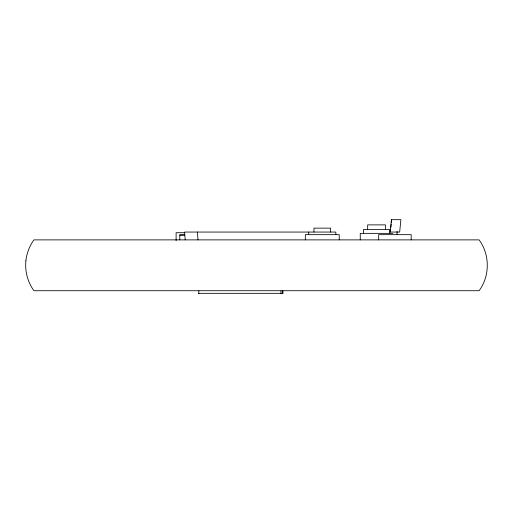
<?xml version="1.0" encoding="UTF-8"?>
<svg xmlns="http://www.w3.org/2000/svg" width="513" height="513" viewBox="0 0 513 513"><rect width="100%" height="100%" fill="white"/><g stroke="black" fill="none" stroke-linecap="round" stroke-linejoin="round"><path stroke-width="0.77" d="M390.425 232.056L390.656 229.728M390.887 227.406L391.195 224.309M391.348 222.764L391.656 219.667M184.609 232.703L176.106 232.703L176.106 240.642M392.849 233.357L360.254 233.357L360.254 239.879M184.609 234.659L179.806 234.659L179.806 239.879M179.806 235.313L184.603 235.313M198.268 293.333L282.996 293.333L282.952 290.942M197.434 232.056L197.986 239.879M185.187 239.879L184.635 232.056L335.842 232.056L335.842 234.659M411.182 239.879L411.182 234.659L378.665 234.659L378.665 239.879M397.062 231.337L397.062 234.441M389.591 233.357L389.591 229.446L363.512 229.446L363.512 233.357M385.443 229.446L385.443 224.88L367.661 224.88L367.661 229.446M339.228 239.879L339.228 234.659L305.338 234.659L305.338 239.879M330.609 232.056L330.609 228.144L313.956 228.144L313.956 232.056M308.723 232.056L308.723 234.659M282.342 290.942L282.342 293.333M280.957 290.942L280.957 293.333M198.82 290.942L198.82 293.333M25.887 260.771C24.804 271.306 27.696 282.156 33.929 290.724L479.084 290.724C490.011 276.065 490.011 254.538 479.084 239.879L33.929 239.879C29.504 246.003 26.721 253.262 25.887 260.771M391.413 219.667L390.181 232.056L399.665 232.056L400.903 219.667L391.413 219.667"/></g></svg>
